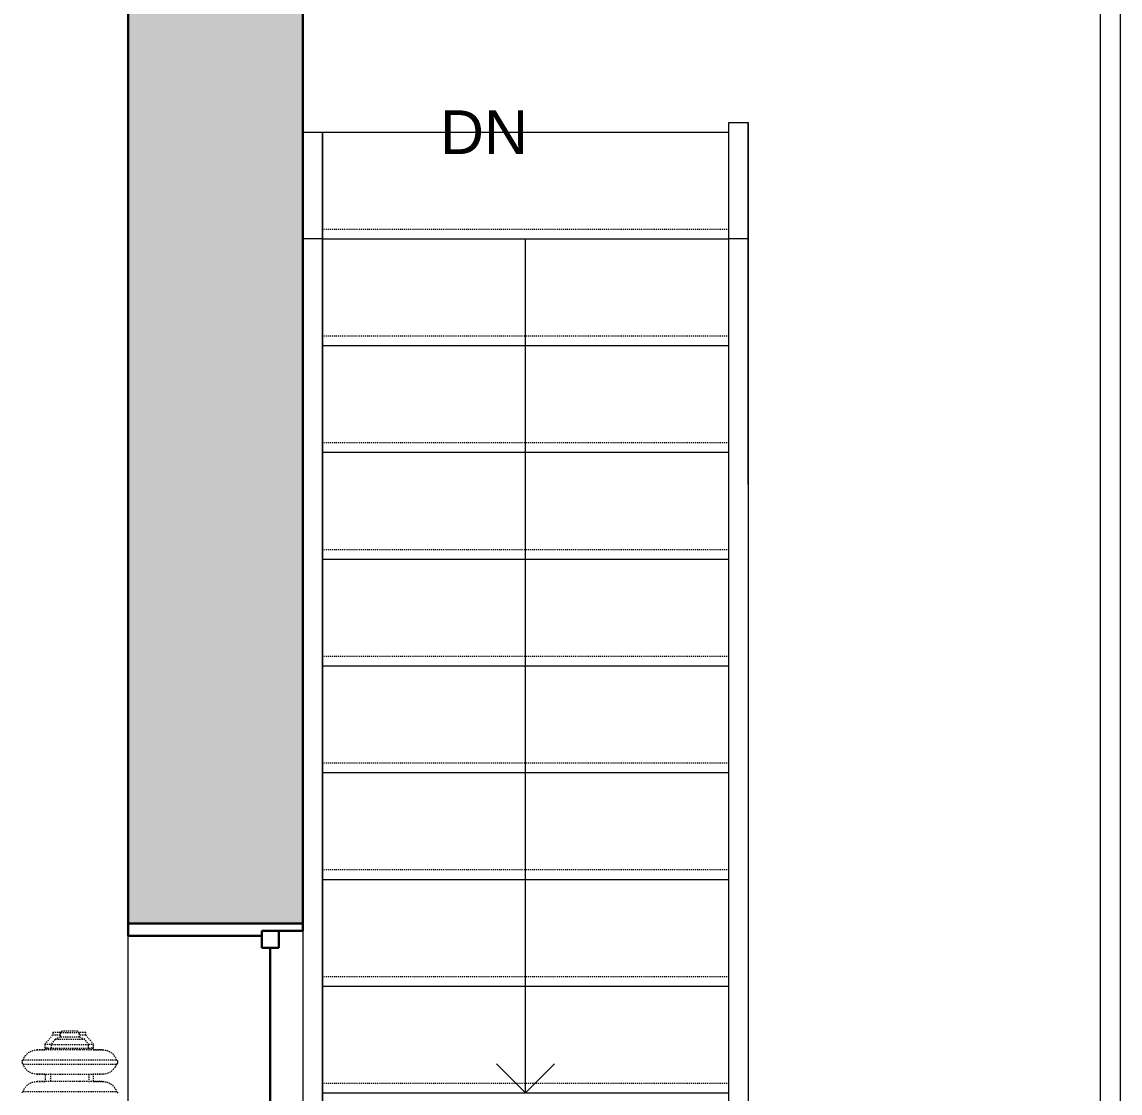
# Model space of a CAD drawing. Header units: inches. Extents: x -1176 to 1545, y -2552 to 978.
# Drawn here: x -783 to -669.9, y -691.6 to -581.3 of the extents above; entities that cross this region are included whole.
import ezdxf

# ---------------------------------------------------------------- set-up
doc = ezdxf.new("R2010")
doc.units = ezdxf.units.IN
doc.header["$MEASUREMENT"] = 0
doc.linetypes.add('Demolished', pattern=[0.1875, 0.125, -0.0625])
doc.linetypes.add('Overhead 1_16_', pattern=[0.101562, 0.0625, -0.039062])
for name, color, linetype, lineweight in [('A-FLOR', 192, 'Continuous', 18), ('A-FLOR-HRAL', 11, 'Continuous', 18), ('A-GENM', 13, 'Continuous', 18), ('A-GLAZ', 151, 'Continuous', 18), ('A-WALL', 113, 'Continuous', 18), ('A-WALL-PATT', 111, 'Continuous', 18), ('S-STRS', 31, 'Continuous', 18), ('S-STRS-ANNO', 31, 'Continuous', 9), ('S-STRS-IDEN', 31, 'Continuous', 9)]:
    doc.layers.add(name, color=color, linetype=linetype, lineweight=lineweight)
doc.styles.add('Swis721 Lt BT', font='swissl.ttf', dxfattribs={"height": 4.5})

# ---------------------------------------------------------------- blocks, each defined once
blk = doc.blocks.new('Top Rail Type - Top Rail_Internal_-5050133-2nd Floor Demo')
at = {"layer": 'A-FLOR-HRAL', "lineweight": 9}
for p, q in [((-671.86, -723.19), (-671.86, -549.19)), ((-669.86, -549.19), (-669.86, -723.19))]:
    blk.add_line(p, q, dxfattribs=at)
blk = doc.blocks.new('Double Hung - balcony windows 3_ 6_-6827319-2nd Floor Demo')
at = {"layer": 'A-GLAZ', "color": 8, "lineweight": 30}
for p, q in [((-21, 9), (-20.25, 9)), ((-20.25, 4.75), (-20.25, 9)), ((20.25, 4.75), (20.25, 9)), ((21, 9), (20.25, 9)), ((-20.25, 6.5), (-20.25, 4.75)), ((-20.25, 6.5), (-18.5, 6.5)), ((-18.5, 6.5), (-18.5, 4.75)), ((18.5, 6.5), (18.5, 4.75)), ((20.25, 6.5), (18.5, 6.5)), ((20.25, 6.5), (20.25, 4.75)), ((-20.25, 4.75), (-18.5, 4.75)), ((-20.25, 4.75), (-19.75, 4.75)), ((-19.75, -9), (-19.75, 4.75)), ((-18.5, 5.625), (18.5, 5.625)), ((20.25, 4.75), (18.5, 4.75)), ((19.75, 4.75), (20.25, 4.75)), ((19.75, 4.75), (19.75, -9)), ((-19.75, -9), (-21, -9)), ((19.75, -9), (21, -9))]:
    blk.add_line(p, q, dxfattribs=at)
blk = doc.blocks.new('Top Rail Type - Top Rail_Internal_-7020471-2nd Floor Demo')
at = {"layer": 'A-FLOR-HRAL', "lineweight": 9}
for p, q in [((-710.17, -591.63), (-708.17, -591.63)), ((-710.17, -603.63), (-710.17, -591.63)), ((-708.17, -591.63), (-708.17, -603.63)), ((-710.17, -767.63), (-710.17, -603.63)), ((-708.17, -603.63), (-710.17, -603.63)), ((-708.17, -603.63), (-708.17, -628.95))]:
    blk.add_line(p, q, dxfattribs=at)
blk = doc.blocks.new('Top Rail Type - Top Rail_Internal_-V24-2nd Floor Demo')
at = {"layer": 'A-FLOR-HRAL', "lineweight": 9}
for p, q in [((-710.17, -591.63), (-708.17, -591.63)), ((-710.17, -603.63), (-710.17, -591.63)), ((-708.17, -603.63), (-708.17, -591.63)), ((-710.17, -767.63), (-710.17, -603.63)), ((-708.17, -628.95), (-708.17, -603.63))]:
    blk.add_line(p, q, dxfattribs=at)
blk = doc.blocks.new('Top Rail Type - Top Rail_Internal_-7020483-2nd Floor Demo')
at = {"layer": 'A-FLOR-HRAL', "lineweight": 9}
for p, q in [((-754.04, -592.63), (-752.04, -592.63)), ((-752.04, -592.63), (-752.04, -603.63)), ((-752.04, -603.63), (-754.04, -603.63)), ((-752.04, -603.63), (-752.04, -767.63))]:
    blk.add_line(p, q, dxfattribs=at)
blk = doc.blocks.new('Top Rail Type - Top Rail_Internal_-V25-2nd Floor Demo')
at = {"layer": 'A-FLOR-HRAL', "lineweight": 9}
for p, q in [((-754.04, -592.63), (-752.04, -592.63)), ((-752.04, -603.63), (-752.04, -592.63)), ((-752.04, -767.63), (-752.04, -603.63))]:
    blk.add_line(p, q, dxfattribs=at)
blk = doc.blocks.new('Cast_Iron_Radiator_8182 - Cast_Iron_Radiator_8182-V50-2nd Floor Demo')
at = {"layer": 'A-GENM', "color": 7, "linetype": 'Demolished', "lineweight": 9}
for p, q in [((-5.94, 4.85), (-5.97, 4.81)), ((-5.97, 1), (-5.97, 4.81)), ((-5.75, 4.93), (-5.79, 4.93)), ((-5.71, 4.93), (-5.75, 4.93)), ((-5.53, 4.81), (-5.56, 4.85)), ((-5.53, 1), (-5.53, 4.81)), ((-2.69, 4.85), (-2.72, 4.81)), ((-2.72, 1), (-2.72, 4.81)), ((-7.58, 2.44), (-8.54, 1.63)), ((-7.18, 2.44), (-7.58, 2.44)), ((-7.58, 1.94), (-7.58, 2.44)), ((-7, 2.44), (-7.18, 2.44)), ((-7.18, 2.29), (-7.18, 2.44)), ((-7.18, 2.3), (-7.18, 2.19)), ((-3.75, 2.44), (-4.5, 2.44)), ((-8.54, 1.63), (-8.79, 1.63)), ((-8.79, 1.63), (-8.79, 0.98)), ((-8.54, 1.63), (-8.54, 1.03)), ((-8.09, 1.55), (-8.33, 0.99)), ((-7.54, 1.93), (-8.09, 1.55)), ((-8.09, 1.55), (-8.09, -1.55)), ((-7.18, 1.93), (-7.54, 1.93)), ((-7.54, 1.93), (-7.54, -1.93)), ((-7.18, 2.01), (-7.18, 2.19)), ((-6.93, 2), (-7.18, 2)), ((-7.18, -2), (-7.18, 2)), ((-3.68, 2), (-4.57, 2)), ((-8.75, 0.99), (-8.93, 0.82)), ((-8.93, 0.82), (-8.93, -0.82)), ((-8.33, 0.99), (-8.75, 0.99)), ((-8.75, 0.99), (-8.75, -0.99)), ((-8.33, 0.99), (-8.33, -0.99)), ((-7, 1), (-7, -1)), ((-5.97, -1), (-5.97, 1)), ((-5.53, -1), (-5.53, 1)), ((-4.5, -1), (-4.5, 1)), ((-3.75, 1), (-3.75, -1)), ((-2.72, -1), (-2.72, 1)), ((-8.93, -0.82), (-8.75, -0.99)), ((-8.79, -0.96), (-8.79, -1.77)), ((-8.75, -0.99), (-8.33, -0.99)), ((-8.54, -1.01), (-8.54, -1.77)), ((-8.33, -0.99), (-8.09, -1.55)), ((-5.97, -4.81), (-5.97, -1)), ((-5.53, -4.81), (-5.53, -1)), ((-2.72, -4.81), (-2.72, -1)), ((-8.79, -1.77), (-8.54, -1.77)), ((-8.54, -1.77), (-7.58, -2.57)), ((-8.09, -1.55), (-7.54, -1.93)), ((-7.58, -2.57), (-7.58, -1.92)), ((-7.54, -1.93), (-7.18, -1.93)), ((-7.18, -2), (-6.93, -2)), ((-7.18, -2.29), (-7.18, -2.02)), ((-4.57, -2), (-3.68, -2)), ((-7.58, -2.57), (-7.18, -2.57)), ((-7.18, -2.3), (-7.18, -2.45)), ((-7.18, -2.55), (-7.18, -2.44)), ((-7.18, -2.56), (-7.18, -2.57)), ((-7.18, -2.56), (-7, -2.56)), ((-4.5, -2.56), (-3.75, -2.56)), ((-5.97, -4.81), (-5.94, -4.85)), ((-5.79, -4.93), (-5.75, -4.93)), ((-5.75, -4.93), (-5.71, -4.93)), ((-5.56, -4.85), (-5.53, -4.81)), ((-2.72, -4.81), (-2.69, -4.85))]:
    blk.add_line(p, q, dxfattribs=at)
at = {"layer": 'A-GENM', "color": 7, "linetype": 'Demolished', "lineweight": 9, "flags": 128}
for points in [[(-7, 3.38), (-7, 3.44), (-7, 3.5), (-6.99, 3.56), (-6.98, 3.62), (-6.97, 3.68), (-6.96, 3.74), (-6.94, 3.8), (-6.93, 3.85), (-6.91, 3.91), (-6.88, 3.97), (-6.86, 4.02), (-6.83, 4.08), (-6.8, 4.13), (-6.77, 4.18), (-6.74, 4.23), (-6.71, 4.28), (-6.67, 4.33), (-6.63, 4.37), (-6.59, 4.42), (-6.55, 4.46), (-6.5, 4.5), (-6.46, 4.54), (-6.41, 4.58), (-6.36, 4.61), (-6.31, 4.65), (-6.26, 4.68), (-6.21, 4.71), (-6.16, 4.73), (-6.1, 4.76), (-6.05, 4.78), (-5.99, 4.8)], [(-5.94, 4.85), (-5.94, 4.85), (-5.93, 4.86), (-5.93, 4.87), (-5.92, 4.87), (-5.92, 4.88)], [(-5.91, 4.89), (-5.9, 4.89), (-5.9, 4.9), (-5.89, 4.9), (-5.88, 4.9)], [(-5.87, 4.91), (-5.87, 4.92), (-5.86, 4.92), (-5.85, 4.92), (-5.84, 4.92), (-5.84, 4.93)], [(-5.66, 4.93), (-5.65, 4.92), (-5.65, 4.92), (-5.64, 4.92), (-5.63, 4.91), (-5.63, 4.91)], [(-5.61, 4.9), (-5.61, 4.9), (-5.6, 4.9), (-5.6, 4.89), (-5.59, 4.89)], [(-5.58, 4.88), (-5.57, 4.87), (-5.57, 4.87), (-5.57, 4.86), (-5.56, 4.85), (-5.56, 4.85)], [(-5.53, 4.81), (-5.48, 4.79), (-5.42, 4.77), (-5.36, 4.74), (-5.31, 4.72), (-5.26, 4.69), (-5.22, 4.66)], [(-5.21, 4.66), (-5.16, 4.62), (-5.11, 4.59), (-5.06, 4.55), (-5.01, 4.51), (-4.97, 4.47), (-4.93, 4.43), (-4.89, 4.39), (-4.85, 4.34), (-4.81, 4.3), (-4.77, 4.25), (-4.74, 4.2), (-4.71, 4.15), (-4.68, 4.1), (-4.65, 4.04), (-4.63, 3.99), (-4.6, 3.93), (-4.58, 3.88), (-4.56, 3.82), (-4.55, 3.76), (-4.53, 3.7), (-4.52, 3.64), (-4.51, 3.58), (-4.5, 3.52), (-4.5, 3.47), (-4.5, 3.41), (-4.5, 3.38)], [(-3.75, 3.38), (-3.75, 3.44), (-3.75, 3.5), (-3.74, 3.56), (-3.73, 3.62), (-3.72, 3.68), (-3.71, 3.74), (-3.69, 3.8), (-3.68, 3.85), (-3.66, 3.91), (-3.63, 3.97), (-3.61, 4.02), (-3.58, 4.08), (-3.55, 4.13), (-3.52, 4.18), (-3.49, 4.23), (-3.46, 4.28), (-3.42, 4.33), (-3.38, 4.37), (-3.34, 4.42), (-3.3, 4.46), (-3.25, 4.5), (-3.21, 4.54), (-3.16, 4.58), (-3.11, 4.61), (-3.06, 4.65), (-3.01, 4.68), (-2.96, 4.71), (-2.91, 4.73), (-2.85, 4.76), (-2.8, 4.78), (-2.74, 4.8)], [(-2.69, 4.85), (-2.69, 4.85), (-2.68, 4.86), (-2.68, 4.87), (-2.67, 4.87), (-2.67, 4.88)], [(-2.66, 4.89), (-2.65, 4.89), (-2.65, 4.9), (-2.64, 4.9), (-2.63, 4.9)], [(-2.62, 4.91), (-2.62, 4.92), (-2.61, 4.92), (-2.6, 4.92), (-2.59, 4.92), (-2.59, 4.93)], [(-7, 2.44), (-7, 2.5), (-7, 2.57), (-7, 2.64), (-7, 2.71), (-7, 2.77), (-7, 2.84), (-7, 2.9), (-7, 2.95), (-7, 3.01), (-7, 3.06), (-7, 3.1), (-7, 3.15), (-7, 3.18), (-7, 3.22), (-7, 3.25), (-7, 3.28), (-7, 3.31), (-7, 3.33), (-7, 3.35), (-7, 3.36), (-7, 3.37), (-7, 3.38), (-7, 3.38), (-7, 3.38)], [(-7, 3.38), (-7, 3.38), (-7, 3.38), (-7, 3.37), (-7, 3.35), (-7, 3.34), (-7, 3.31), (-7, 3.29), (-7, 3.26), (-7, 3.23), (-7, 3.19), (-7, 3.16), (-7, 3.11), (-7, 3.07), (-7, 3.02), (-7, 2.97), (-7, 2.91), (-7, 2.85), (-7, 2.79), (-7, 2.73), (-7, 2.66), (-7, 2.59), (-7, 2.52), (-7, 2.44), (-7, 2.37), (-7, 2.29), (-7, 2.21), (-7, 2.12), (-7, 2.04), (-7, 1.95), (-7, 1.86), (-7, 1.77), (-7, 1.68), (-7, 1.59), (-7, 1.5), (-7, 1.41), (-7, 1.31), (-7, 1.22), (-7, 1.12), (-7, 1.03), (-7, 1)], [(-4.5, 3.38), (-4.5, 3.38), (-4.5, 3.38), (-4.5, 3.37), (-4.5, 3.35), (-4.5, 3.34), (-4.5, 3.31), (-4.5, 3.29), (-4.5, 3.26), (-4.5, 3.23), (-4.5, 3.19), (-4.5, 3.16), (-4.5, 3.11), (-4.5, 3.07), (-4.5, 3.02), (-4.5, 2.97), (-4.5, 2.91), (-4.5, 2.85), (-4.5, 2.79), (-4.5, 2.73), (-4.5, 2.66), (-4.5, 2.59), (-4.5, 2.52), (-4.5, 2.44)], [(-4.5, 1), (-4.5, 1.1), (-4.5, 1.19), (-4.5, 1.29), (-4.5, 1.38), (-4.5, 1.47), (-4.5, 1.57), (-4.5, 1.66), (-4.5, 1.75), (-4.5, 1.84), (-4.5, 1.93), (-4.5, 2.02), (-4.5, 2.1), (-4.5, 2.18), (-4.5, 2.27), (-4.5, 2.35), (-4.5, 2.42), (-4.5, 2.5), (-4.5, 2.57), (-4.5, 2.64), (-4.5, 2.71), (-4.5, 2.77), (-4.5, 2.84), (-4.5, 2.9), (-4.5, 2.95), (-4.5, 3.01), (-4.5, 3.06), (-4.5, 3.1), (-4.5, 3.15), (-4.5, 3.18), (-4.5, 3.22), (-4.5, 3.25), (-4.5, 3.28), (-4.5, 3.31), (-4.5, 3.33), (-4.5, 3.35), (-4.5, 3.36), (-4.5, 3.37), (-4.5, 3.38), (-4.5, 3.38), (-4.5, 3.38)], [(-3.75, 2.44), (-3.75, 2.5), (-3.75, 2.57), (-3.75, 2.64), (-3.75, 2.71), (-3.75, 2.77), (-3.75, 2.84), (-3.75, 2.9), (-3.75, 2.95), (-3.75, 3.01), (-3.75, 3.06), (-3.75, 3.1), (-3.75, 3.15), (-3.75, 3.18), (-3.75, 3.22), (-3.75, 3.25), (-3.75, 3.28), (-3.75, 3.31), (-3.75, 3.33), (-3.75, 3.35), (-3.75, 3.36), (-3.75, 3.37), (-3.75, 3.38), (-3.75, 3.38), (-3.75, 3.38)], [(-3.75, 3.38), (-3.75, 3.38), (-3.75, 3.38), (-3.75, 3.37), (-3.75, 3.35), (-3.75, 3.34), (-3.75, 3.31), (-3.75, 3.29), (-3.75, 3.26), (-3.75, 3.23), (-3.75, 3.19), (-3.75, 3.16), (-3.75, 3.11), (-3.75, 3.07), (-3.75, 3.02), (-3.75, 2.97), (-3.75, 2.91), (-3.75, 2.85), (-3.75, 2.79), (-3.75, 2.73), (-3.75, 2.66), (-3.75, 2.59), (-3.75, 2.52), (-3.75, 2.44), (-3.75, 2.37), (-3.75, 2.29), (-3.75, 2.21), (-3.75, 2.12), (-3.75, 2.04), (-3.75, 1.95), (-3.75, 1.86), (-3.75, 1.77), (-3.75, 1.68), (-3.75, 1.59), (-3.75, 1.5), (-3.75, 1.41), (-3.75, 1.31), (-3.75, 1.22), (-3.75, 1.12), (-3.75, 1.03), (-3.75, 1)], [(-7, -1), (-7, -1.1), (-7, -1.19), (-7, -1.29), (-7, -1.38), (-7, -1.47), (-7, -1.57), (-7, -1.66), (-7, -1.75), (-7, -1.84), (-7, -1.93), (-7, -2.02), (-7, -2.1), (-7, -2.18), (-7, -2.27), (-7, -2.35), (-7, -2.42), (-7, -2.5), (-7, -2.57), (-7, -2.64), (-7, -2.71), (-7, -2.77), (-7, -2.84), (-7, -2.9), (-7, -2.95), (-7, -3.01), (-7, -3.06), (-7, -3.1), (-7, -3.15), (-7, -3.18), (-7, -3.22), (-7, -3.25), (-7, -3.28), (-7, -3.31), (-7, -3.33), (-7, -3.35), (-7, -3.36), (-7, -3.37), (-7, -3.38), (-7, -3.38), (-7, -3.38)], [(-4.5, -3.38), (-4.5, -3.38), (-4.5, -3.38), (-4.5, -3.37), (-4.5, -3.35), (-4.5, -3.34), (-4.5, -3.31), (-4.5, -3.29), (-4.5, -3.26), (-4.5, -3.23), (-4.5, -3.19), (-4.5, -3.16), (-4.5, -3.11), (-4.5, -3.07), (-4.5, -3.02), (-4.5, -2.97), (-4.5, -2.91), (-4.5, -2.85), (-4.5, -2.79), (-4.5, -2.73), (-4.5, -2.66), (-4.5, -2.59), (-4.5, -2.52), (-4.5, -2.44), (-4.5, -2.37), (-4.5, -2.29), (-4.5, -2.21), (-4.5, -2.12), (-4.5, -2.04), (-4.5, -1.95), (-4.5, -1.86), (-4.5, -1.77), (-4.5, -1.68), (-4.5, -1.59), (-4.5, -1.5), (-4.5, -1.41), (-4.5, -1.31), (-4.5, -1.22), (-4.5, -1.12), (-4.5, -1.03), (-4.5, -1)], [(-3.75, -1), (-3.75, -1.1), (-3.75, -1.19), (-3.75, -1.29), (-3.75, -1.38), (-3.75, -1.47), (-3.75, -1.57), (-3.75, -1.66), (-3.75, -1.75), (-3.75, -1.84), (-3.75, -1.93), (-3.75, -2.02), (-3.75, -2.1), (-3.75, -2.18), (-3.75, -2.27), (-3.75, -2.35), (-3.75, -2.42), (-3.75, -2.5), (-3.75, -2.57), (-3.75, -2.64), (-3.75, -2.71), (-3.75, -2.77), (-3.75, -2.84), (-3.75, -2.9), (-3.75, -2.95), (-3.75, -3.01), (-3.75, -3.06), (-3.75, -3.1), (-3.75, -3.15), (-3.75, -3.18), (-3.75, -3.22), (-3.75, -3.25), (-3.75, -3.28), (-3.75, -3.31), (-3.75, -3.33), (-3.75, -3.35), (-3.75, -3.36), (-3.75, -3.37), (-3.75, -3.38), (-3.75, -3.38), (-3.75, -3.38)], [(-7, -3.38), (-7, -3.38), (-7, -3.38), (-7, -3.37), (-7, -3.35), (-7, -3.34), (-7, -3.31), (-7, -3.29), (-7, -3.26), (-7, -3.23), (-7, -3.19), (-7, -3.16), (-7, -3.11), (-7, -3.07), (-7, -3.02), (-7, -2.97), (-7, -2.91), (-7, -2.85), (-7, -2.79), (-7, -2.73), (-7, -2.66), (-7, -2.59), (-7, -2.56)], [(-5.97, -4.81), (-6.02, -4.79), (-6.08, -4.77), (-6.14, -4.74), (-6.19, -4.72), (-6.24, -4.69), (-6.29, -4.66), (-6.34, -4.62), (-6.39, -4.59), (-6.44, -4.55), (-6.49, -4.51), (-6.53, -4.47), (-6.57, -4.43), (-6.61, -4.39), (-6.65, -4.34), (-6.69, -4.3), (-6.73, -4.25), (-6.76, -4.2), (-6.79, -4.15), (-6.82, -4.1), (-6.85, -4.04), (-6.87, -3.99), (-6.9, -3.93), (-6.92, -3.88), (-6.94, -3.82), (-6.95, -3.76), (-6.97, -3.7), (-6.98, -3.64), (-6.99, -3.58), (-7, -3.52), (-7, -3.47), (-7, -3.41), (-7, -3.38)], [(-4.5, -3.38), (-4.5, -3.44), (-4.5, -3.5), (-4.51, -3.56), (-4.52, -3.62), (-4.53, -3.68), (-4.54, -3.74), (-4.56, -3.8), (-4.57, -3.85), (-4.59, -3.91), (-4.62, -3.97), (-4.64, -4.02), (-4.67, -4.08), (-4.7, -4.13), (-4.73, -4.18), (-4.76, -4.23), (-4.79, -4.28), (-4.83, -4.33), (-4.87, -4.37), (-4.91, -4.42), (-4.95, -4.46), (-5, -4.5), (-5.04, -4.54), (-5.09, -4.58), (-5.14, -4.61), (-5.19, -4.65), (-5.22, -4.66)], [(-4.5, -2.57), (-4.5, -2.64), (-4.5, -2.71), (-4.5, -2.77), (-4.5, -2.84), (-4.5, -2.9), (-4.5, -2.95), (-4.5, -3.01), (-4.5, -3.06), (-4.5, -3.1), (-4.5, -3.15), (-4.5, -3.18), (-4.5, -3.22), (-4.5, -3.25), (-4.5, -3.28), (-4.5, -3.31), (-4.5, -3.33), (-4.5, -3.35), (-4.5, -3.36), (-4.5, -3.37), (-4.5, -3.38), (-4.5, -3.38), (-4.5, -3.38)], [(-3.75, -3.38), (-3.75, -3.38), (-3.75, -3.38), (-3.75, -3.37), (-3.75, -3.35), (-3.75, -3.34), (-3.75, -3.31), (-3.75, -3.29), (-3.75, -3.26), (-3.75, -3.23), (-3.75, -3.19), (-3.75, -3.16), (-3.75, -3.11), (-3.75, -3.07), (-3.75, -3.02), (-3.75, -2.97), (-3.75, -2.91), (-3.75, -2.85), (-3.75, -2.79), (-3.75, -2.73), (-3.75, -2.66), (-3.75, -2.59), (-3.75, -2.56)], [(-2.72, -4.81), (-2.77, -4.79), (-2.83, -4.77), (-2.89, -4.74), (-2.94, -4.72), (-2.99, -4.69), (-3.04, -4.66), (-3.09, -4.62), (-3.14, -4.59), (-3.19, -4.55), (-3.24, -4.51), (-3.28, -4.47), (-3.32, -4.43), (-3.36, -4.39), (-3.4, -4.34), (-3.44, -4.3), (-3.48, -4.25), (-3.51, -4.2), (-3.54, -4.15), (-3.57, -4.1), (-3.6, -4.04), (-3.62, -3.99), (-3.65, -3.93), (-3.67, -3.88), (-3.69, -3.82), (-3.7, -3.76), (-3.72, -3.7), (-3.73, -3.64), (-3.74, -3.58), (-3.75, -3.52), (-3.75, -3.47), (-3.75, -3.41), (-3.75, -3.38)], [(-5.92, -4.88), (-5.93, -4.87), (-5.93, -4.87), (-5.93, -4.86), (-5.94, -4.85), (-5.94, -4.85)], [(-5.89, -4.9), (-5.89, -4.9), (-5.9, -4.9), (-5.9, -4.89), (-5.91, -4.89)], [(-5.84, -4.93), (-5.85, -4.92), (-5.85, -4.92), (-5.86, -4.92), (-5.87, -4.91), (-5.87, -4.91)], [(-5.63, -4.91), (-5.63, -4.92), (-5.64, -4.92), (-5.65, -4.92), (-5.66, -4.92), (-5.66, -4.93)], [(-5.59, -4.89), (-5.6, -4.89), (-5.6, -4.9), (-5.61, -4.9), (-5.62, -4.9)], [(-5.56, -4.85), (-5.56, -4.85), (-5.57, -4.86), (-5.57, -4.87), (-5.58, -4.87), (-5.58, -4.88)], [(-5.24, -4.68), (-5.29, -4.71), (-5.34, -4.73), (-5.4, -4.76), (-5.45, -4.78), (-5.51, -4.8)], [(-2.67, -4.88), (-2.68, -4.87), (-2.68, -4.87), (-2.68, -4.86), (-2.69, -4.85), (-2.69, -4.85)], [(-2.64, -4.9), (-2.64, -4.9), (-2.65, -4.9), (-2.65, -4.89), (-2.66, -4.89)], [(-2.59, -4.93), (-2.6, -4.92), (-2.6, -4.92), (-2.61, -4.92), (-2.62, -4.91), (-2.62, -4.91)]]:
    blk.add_lwpolyline(points, dxfattribs=at)

msp = doc.modelspace()

# ---------------------------------------------------------------- hatches: boundary and pattern name
at = {"layer": 'A-WALL-PATT'}
h = msp.add_hatch(color=250, dxfattribs=at)
h.paths.add_polyline_path([(-754.04, -1262.19), (-754.04, -1210.19), (-772.04, -1210.19), (-772.04, -1262.19), (-757.66, -1262.19)], flags=0)
h.paths.add_polyline_path([(-769.38, -1170.19), (-754.04, -1170.19), (-754.04, -1093.3), (-772.04, -1093.3), (-772.04, -1170.19)], flags=0)
h.paths.add_polyline_path([(-754.04, -1053.19), (-754.04, -1004.19), (-772.04, -1004.19), (-772.04, -1053.19), (-757.66, -1053.19)], flags=0)
h.paths.add_polyline_path([(-757.66, -962.19), (-754.04, -962.19), (-754.04, -860.19), (-772.04, -860.19), (-772.04, -962.19)], flags=0)
h.paths.add_polyline_path([(-757.66, -818.19), (-754.04, -818.19), (-754.04, -716.19), (-772.04, -716.19), (-772.04, -818.19), (-769.38, -818.19)], flags=0)
h.paths.add_polyline_path([(-772.04, -674.19), (-754.04, -674.19), (-754.04, -572.19), (-772.04, -572.19), (-772.04, -666.25)], flags=0)
h.paths.add_polyline_path([(-772.04, -530.19), (-754.04, -530.19), (-754.04, -428.19), (-772.04, -428.19), (-772.04, -529.77)], flags=0)
h.paths.add_polyline_path([(-769.38, -386.19), (-754.04, -386.19), (-754.04, -278.19), (-772.04, -278.19), (-772.04, -386.19)], flags=0)
h.paths.add_polyline_path([(-757.66, -236.19), (-754.04, -236.19), (-754.04, -122.5), (-772.04, -122.5), (-772.04, -236.19)], flags=0)
h.paths.add_polyline_path([(-772.04, -80.5), (-754.04, -80.5), (-754.04, 16.25), (-772.04, 16.25), (-772.04, -72.63)], flags=0)

# ---------------------------------------------------------------- linework, layer by layer
at = {"layer": 'A-FLOR'}
for p, q in [((-752.04, -592.63), (-710.17, -592.63)), ((-708.17, -628.95), (-708.17, -767.63))]:
    msp.add_line(p, q, dxfattribs=at)
at = {"layer": 'A-WALL', "color": 8, "lineweight": 30}
for p, q in [((-772.04, -674.19), (-772.04, -572.19)), ((-754.04, -674.19), (-754.04, -572.19)), ((-754.04, -674.19), (-772.04, -674.19))]:
    msp.add_line(p, q, dxfattribs=at)
at = {"layer": 'A-WALL', "lineweight": 9}
for p, q in [((-772.04, -716.19), (-772.04, -674.19)), ((-754.04, -674.19), (-754.04, -716.19))]:
    msp.add_line(p, q, dxfattribs=at)
at = {"layer": 'S-STRS', "linetype": 'Overhead 1_16_', "lineweight": 9}
for p, q in [((-752.04, -602.63), (-710.17, -602.63)), ((-752.04, -613.63), (-710.17, -613.63)), ((-752.04, -624.63), (-710.17, -624.63)), ((-752.04, -635.63), (-710.17, -635.63)), ((-752.04, -646.63), (-710.17, -646.63)), ((-752.04, -657.63), (-710.17, -657.63)), ((-752.04, -668.63), (-710.17, -668.63)), ((-752.04, -679.63), (-710.17, -679.63)), ((-752.04, -690.63), (-710.17, -690.63))]:
    msp.add_line(p, q, dxfattribs=at)
at = {"layer": 'S-STRS', "lineweight": 9}
for p, q in [((-752.04, -603.63), (-710.17, -603.63)), ((-752.04, -614.63), (-710.17, -614.63)), ((-752.04, -625.63), (-710.17, -625.63)), ((-752.04, -636.63), (-710.17, -636.63)), ((-752.04, -647.63), (-710.17, -647.63)), ((-752.04, -658.63), (-710.17, -658.63)), ((-752.04, -669.63), (-710.17, -669.63)), ((-752.04, -680.63), (-710.17, -680.63)), ((-752.04, -691.63), (-710.17, -691.63))]:
    msp.add_line(p, q, dxfattribs=at)
at = {"layer": 'S-STRS-ANNO'}
for p, q in [((-731.11, -614.63), (-731.11, -603.63)), ((-731.11, -625.63), (-731.11, -614.63)), ((-731.11, -636.63), (-731.11, -625.63)), ((-731.11, -647.63), (-731.11, -636.63)), ((-731.11, -658.63), (-731.11, -647.63)), ((-731.11, -669.63), (-731.11, -658.63)), ((-731.11, -680.63), (-731.11, -669.63)), ((-731.11, -691.63), (-731.11, -680.63)), ((-731.11, -691.63), (-734.11, -688.63)), ((-731.11, -691.63), (-728.11, -688.63))]:
    msp.add_line(p, q, dxfattribs=at)

# ---------------------------------------------------------------- block references
at = {"layer": 'A-FLOR-HRAL', "lineweight": 9}
for name in ['Top Rail Type - Top Rail_Internal_-5050133-2nd Floor Demo', 'Top Rail Type - Top Rail_Internal_-7020471-2nd Floor Demo', 'Top Rail Type - Top Rail_Internal_-V24-2nd Floor Demo', 'Top Rail Type - Top Rail_Internal_-7020483-2nd Floor Demo', 'Top Rail Type - Top Rail_Internal_-V25-2nd Floor Demo']:
    msp.add_blockref(name, (0, 0), dxfattribs=at)
at = {"layer": 'A-GENM', "color": 7, "linetype": 'Demolished', "lineweight": 9, "rotation": 269.9999999999999}
msp.add_blockref('Cast_Iron_Radiator_8182 - Cast_Iron_Radiator_8182-V50-2nd Floor Demo', (-778.06, -694.21), dxfattribs=at)
at = {"layer": 'A-GLAZ', "rotation": 269.9999999999999}
msp.add_blockref('Double Hung - balcony windows 3_ 6_-6827319-2nd Floor Demo', (-763.04, -695.19), dxfattribs=at)

# ---------------------------------------------------------------- texts
at = {"layer": 'S-STRS-IDEN', "insert": (-739.93, -590.39), "char_height": 4.5, "width": 10.5833, "attachment_point": 1, "line_spacing_factor": 1.005062, "style": 'Swis721 Lt BT'}
msp.add_mtext('DN', dxfattribs=at)

doc.saveas('drawing.dxf')
